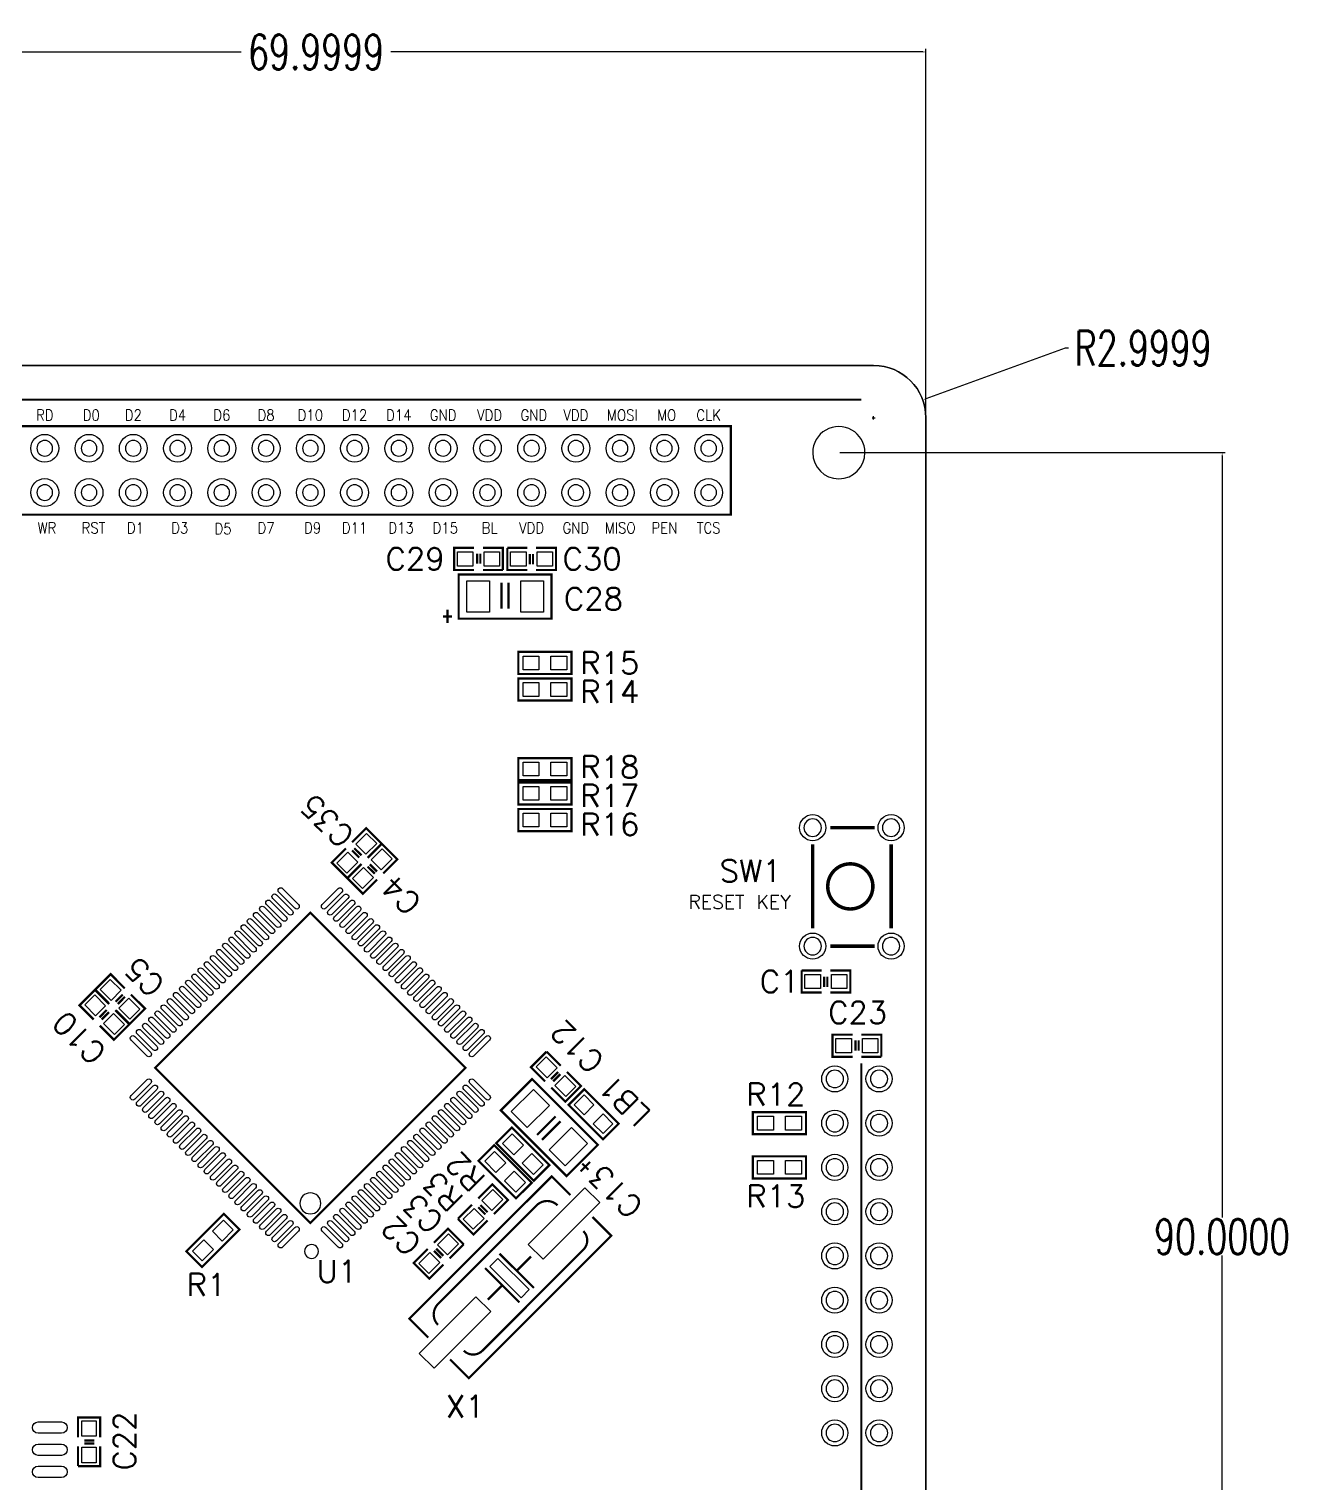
# Model space of a CAD drawing. Extents: x -21 to 92, y -8 to 119.
# Drawn here: x 18.5 to 91.9, y 35.9 to 119.3 of the extents above; entities that cross this region are included whole.
import ezdxf
from ezdxf.enums import TextEntityAlignment as Align

# ---------------------------------------------------------------- set-up
doc = ezdxf.new("R2010")
doc.units = 0
doc.header["$MEASUREMENT"] = 0
doc.layers.get('0').update_dxf_attribs({"linetype": 'CONTINUOUS'})
doc.layers.get('Defpoints').update_dxf_attribs({"linetype": 'CONTINUOUS'})
for name, color, linetype in [('BG_OUTLINE', 6, 'CONTINUOUS'), ('BO_SILKSCREEN_TOP', 7, 'CONTINUOUS'), ('PG_SILKSCREEN_TOP', 7, 'CONTINUOUS'), ('PIN_TOP', 12, 'CONTINUOUS'), ('RE_DISPLAY_TOP', 142, 'CONTINUOUS'), ('RE_SILKSCREEN_TOP', 7, 'CONTINUOUS')]:
    doc.layers.add(name, color=color, linetype=linetype)
doc.styles.get("Standard").update_dxf_attribs({"font": 'txt.shx', "width": 0.7, "height": 2})
doc.dimstyles.get("Standard").update_dxf_attribs({"dimtxt": 0.18, "dimasz": 0.18, "dimexe": 0.18, "dimexo": 0.0625, "dimgap": 0.09, "dimtad": 0, "dimtih": 1, "dimtoh": 1, "dimdec": 4, "dimzin": 0, "dimdsep": 46, "dimtxsty": 'Standard', "dimcen": 0.09, "dimadec": 0, "dimazin": 0, "dimtfac": 1, "dimtdec": 4, "dimtofl": 0, "dimtmove": 0, "dimatfit": 3, "dimfxl": 1, "dimtolj": 1, "dimtzin": 0, "dimarcsym": 0})

# ---------------------------------------------------------------- blocks, each defined once
blk = doc.blocks.new('*D12')
at = {"color": 0, "linetype": 'Continuous', "lineweight": -2, "transparency": 16777216}
for p, q in [((65.062, 95), (87.18, 95)), ((87, 94.82), (87, 51.09)), ((87, 5.18), (87, 48.91)), ((65.062, 5), (87.18, 5))]:
    blk.add_line(p, q, dxfattribs=at)
at = {"color": 0, "linetype": 'Continuous', "transparency": 16777216}
for points in [[(86.97, 94.82), (87.03, 94.82), (87, 95)], [(86.97, 5.18), (87.03, 5.18), (87, 5)]]:
    blk.add_solid(points, dxfattribs=at)
at = {"layer": 'Defpoints', "color": 0, "linetype": 'Continuous', "transparency": 16777216}
for p in [(65, 95), (65, 5), (87, 5)]:
    blk.add_point(p, dxfattribs=at)
at = {"color": 0, "linetype": 'Continuous', "transparency": 16777216, "insert": (87, 50), "char_height": 2, "attachment_point": 5}
blk.add_mtext('\\A1;90.0000', dxfattribs=at)
blk = doc.blocks.new('*D14')
at = {"color": 0, "linetype": 'Continuous', "lineweight": -2, "transparency": 16777216}
for p, q in [((78, 101), (69.988, 98.087)), ((78.18, 101), (78, 101)), ((66.91, 97), (67.09, 97)), ((67, 96.91), (67, 97.09))]:
    blk.add_line(p, q, dxfattribs=at)
at = {"color": 0, "linetype": 'Continuous', "transparency": 16777216}
blk.add_solid([(69.978, 98.115), (69.999, 98.058), (69.819, 98.025)], dxfattribs=at)
at = {"layer": 'Defpoints', "color": 0, "linetype": 'Continuous', "transparency": 16777216}
for p in [(69.819, 98.025), (67, 97)]:
    blk.add_point(p, dxfattribs=at)
at = {"color": 0, "linetype": 'Continuous', "transparency": 16777216, "insert": (82.47, 101), "char_height": 2, "attachment_point": 5}
blk.add_mtext('\\A1;R2.9999', dxfattribs=at)
blk = doc.blocks.new('*D15')
at = {"color": 0, "linetype": 'Continuous', "lineweight": -2, "transparency": 16777216}
for p, q in [((0, 97.06256), (0, 118.18)), ((0.18, 118), (30.70993, 118)), ((69.81986, 118), (39.28993, 118)), ((69.99986, 97.06256), (69.99986, 118.18))]:
    blk.add_line(p, q, dxfattribs=at)
at = {"color": 0, "linetype": 'Continuous', "transparency": 16777216}
for points in [[(0.18, 118.03), (0.18, 117.97), (0, 118)], [(69.81986, 118.03), (69.81986, 117.97), (69.99986, 118)]]:
    blk.add_solid(points, dxfattribs=at)
at = {"layer": 'Defpoints', "color": 0, "linetype": 'Continuous', "transparency": 16777216}
for p in [(0, 118), (0, 97.00006), (69.99986, 97.00006)]:
    blk.add_point(p, dxfattribs=at)
at = {"color": 0, "linetype": 'Continuous', "transparency": 16777216, "insert": (34.99993, 118), "char_height": 2, "attachment_point": 5}
blk.add_mtext('\\A1;69.9999', dxfattribs=at)

msp = doc.modelspace()

# ---------------------------------------------------------------- linework, layer by layer
at = {"layer": 'BG_OUTLINE'}
msp.add_lwpolyline([(2.99974, 99.9998), (67.00012, 99.9998, -0.414185), (69.99986, 97.00006), (69.99986, 2.99974, -0.414172), (67.00012, 0), (2.99974, 0, -0.414163), (0, 2.99974), (0, 97.00006, -0.414176)], format="xyb", close=True, dxfattribs=at)
for points in [[(67.00012, 99.9998), (2.99974, 99.9998)], [(69.99986, 2.99974), (69.99986, 97.00006)]]:
    msp.add_lwpolyline(points, dxfattribs=at)
for points in [[(69.99986, 97.00006, 0.414185), (67.00012, 99.9998)], [(66.49974, 95.00108, 1.000127), (63.5, 94.99854, 0.999873), (66.49974, 95.00108)]]:
    msp.add_lwpolyline(points, format="xyb", dxfattribs=at)
at = {"layer": 'PG_SILKSCREEN_TOP'}
for points in [[(7.874, 98.044, 0.127, 0.127, 0), (66.294, 98.044, 0.127, 0.127, 0)], [(15.621, 96.52, 0.127, 0.127, 0), (58.801, 96.52, 0.127, 0.127, 0), (58.801, 91.44, 0.127, 0.127, 0), (15.621, 91.44, 0.127, 0.127, 0), (15.621, 96.52, 0.127, 0.127, 0)], [(44.069, 88.265, 0.127, 0.127, 0), (42.926, 88.265, 0.127, 0.127, 0), (42.926, 89.535, 0.127, 0.127, 0), (44.069, 89.535, 0.127, 0.127, 0)], [(44.577, 89.535, 0.127, 0.127, 0), (45.72, 89.535, 0.127, 0.127, 0), (45.72, 88.265, 0.127, 0.127, 0)], [(47.117, 88.265, 0.127, 0.127, 0), (45.974, 88.265, 0.127, 0.127, 0), (45.974, 89.535, 0.127, 0.127, 0)], [(45.974, 89.535, 0.127, 0.127, 0), (47.117, 89.535, 0.127, 0.127, 0)], [(47.625, 89.535, 0.127, 0.127, 0), (48.768, 89.535, 0.127, 0.127, 0), (48.768, 88.265, 0.127, 0.127, 0), (47.625, 88.265, 0.127, 0.127, 0)], [(44.2468, 88.6206, 0.127, 0.127, 0), (44.2468, 89.2048, 0.127, 0.127, 0)], [(44.4246, 88.6206, 0.127, 0.127, 0), (44.4246, 89.2048, 0.127, 0.127, 0)], [(47.2694, 89.1794, 0.127, 0.127, 0), (47.2694, 88.5952, 0.127, 0.127, 0)], [(47.4472, 89.1794, 0.127, 0.127, 0), (47.4472, 88.5952, 0.127, 0.127, 0)], [(43.18, 88.011, 0.127, 0.127, 0), (48.514, 88.011, 0.127, 0.127, 0), (48.514, 85.471, 0.127, 0.127, 0), (43.18, 85.471, 0.127, 0.127, 0), (43.18, 88.011, 0.127, 0.127, 0)], [(45.72, 88.265, 0.127, 0.127, 0), (44.577, 88.265, 0.127, 0.127, 0)], [(45.64634, 87.5411, 0.127, 0.127, 0), (45.64634, 86.03996, 0.127, 0.127, 0)], [(46.04766, 87.5411, 0.127, 0.127, 0), (46.04766, 86.03996, 0.127, 0.127, 0)], [(42.545, 85.979, 0.127, 0.127, 0), (42.545, 85.217, 0.127, 0.127, 0)], [(42.291, 85.598, 0.127, 0.127, 0), (42.799, 85.598, 0.127, 0.127, 0)], [(49.657, 82.296, 0.127, 0.127, 0), (46.609, 82.296, 0.127, 0.127, 0), (46.609, 83.566, 0.127, 0.127, 0), (49.657, 83.566, 0.127, 0.127, 0), (49.657, 82.296, 0.127, 0.127, 0)], [(49.657, 80.772, 0.127, 0.127, 0), (46.609, 80.772, 0.127, 0.127, 0), (46.609, 82.042, 0.127, 0.127, 0), (49.657, 82.042, 0.127, 0.127, 0), (49.657, 80.772, 0.127, 0.127, 0)], [(49.657, 76.2, 0.127, 0.127, 0), (46.609, 76.2, 0.127, 0.127, 0), (46.609, 77.47, 0.127, 0.127, 0), (49.657, 77.47, 0.127, 0.127, 0), (49.657, 76.2, 0.127, 0.127, 0)], [(49.657, 74.803, 0.127, 0.127, 0), (46.609, 74.803, 0.127, 0.127, 0), (46.609, 76.073, 0.127, 0.127, 0), (49.657, 76.073, 0.127, 0.127, 0), (49.657, 74.803, 0.127, 0.127, 0)], [(49.657, 73.279, 0.127, 0.127, 0), (46.609, 73.279, 0.127, 0.127, 0), (46.609, 74.549, 0.127, 0.127, 0), (49.657, 74.549, 0.127, 0.127, 0), (49.657, 73.279, 0.127, 0.127, 0)], [(37.06876, 72.63638, 0.127, 0.127, 0), (37.87648, 73.44664, 0.127, 0.127, 0), (38.77564, 72.54748, 0.127, 0.127, 0)], [(64.516, 73.47458, 0.20066, 0.20066, 0), (67.056, 73.47458, 0.20066, 0.20066, 0)], [(37.95776, 71.74738, 0.127, 0.127, 0), (38.76548, 72.55764, 0.127, 0.127, 0), (39.66464, 71.65848, 0.127, 0.127, 0), (38.85438, 70.85076, 0.127, 0.127, 0)], [(38.77564, 72.54748, 0.127, 0.127, 0), (37.96538, 71.73976, 0.127, 0.127, 0)], [(63.5, 67.691, 0.20066, 0.20066, 0), (63.5, 72.517, 0.20066, 0.20066, 0)], [(68.00088, 72.517, 0.20066, 0.20066, 0), (68.00088, 67.691, 0.20066, 0.20066, 0)], [(37.60724, 71.38162, 0.127, 0.127, 0), (36.79952, 70.57136, 0.127, 0.127, 0), (35.90036, 71.47052, 0.127, 0.127, 0), (36.71062, 72.27824, 0.127, 0.127, 0)], [(37.48278, 71.75754, 0.127, 0.127, 0), (37.06876, 72.17156, 0.127, 0.127, 0)], [(37.60724, 71.88454, 0.127, 0.127, 0), (37.19322, 72.29602, 0.127, 0.127, 0)], [(36.78936, 70.58152, 0.127, 0.127, 0), (37.59962, 71.38924, 0.127, 0.127, 0)], [(37.95776, 71.24446, 0.127, 0.127, 0), (38.37178, 70.83298, 0.127, 0.127, 0)], [(38.08222, 71.37146, 0.127, 0.127, 0), (38.49624, 70.95744, 0.127, 0.127, 0)], [(66.9544, 70.104, 0.20066, 0.20066, 1), (64.3636, 70.104, 0.20066, 0.20066, 1), (66.9544, 70.104, 0.20066, 0.20066, 0)], [(38.49624, 70.49262, 0.127, 0.127, 0), (37.68852, 69.68236, 0.127, 0.127, 0), (36.78936, 70.58152, 0.127, 0.127, 0)], [(34.671, 68.59778, 0.127, 0.127, 0), (25.76322, 59.69, 0.127, 0.127, 0), (34.671, 50.78222, 0.127, 0.127, 0), (43.57878, 59.69, 0.127, 0.127, 0), (34.671, 68.59778, 0.127, 0.127, 0)], [(67.056, 66.675, 0.20066, 0.20066, 0), (64.516, 66.675, 0.20066, 0.20066, 0)], [(23.12162, 63.35776, 0.127, 0.127, 0), (22.31136, 64.16548, 0.127, 0.127, 0), (23.21052, 65.06464, 0.127, 0.127, 0), (24.01824, 64.25438, 0.127, 0.127, 0)], [(64.008, 64.008, 0.127, 0.127, 0), (62.865, 64.008, 0.127, 0.127, 0), (62.865, 65.278, 0.127, 0.127, 0)], [(62.865, 65.278, 0.127, 0.127, 0), (64.008, 65.278, 0.127, 0.127, 0)], [(64.516, 65.278, 0.127, 0.127, 0), (65.659, 65.278, 0.127, 0.127, 0), (65.659, 64.008, 0.127, 0.127, 0), (64.516, 64.008, 0.127, 0.127, 0)], [(64.1604, 64.9224, 0.127, 0.127, 0), (64.1604, 64.3382, 0.127, 0.127, 0)], [(64.3382, 64.9224, 0.127, 0.127, 0), (64.3382, 64.3382, 0.127, 0.127, 0)], [(22.23262, 62.46876, 0.127, 0.127, 0), (21.42236, 63.27648, 0.127, 0.127, 0), (22.32152, 64.17564, 0.127, 0.127, 0)], [(22.32152, 64.17564, 0.127, 0.127, 0), (23.12924, 63.36538, 0.127, 0.127, 0)], [(23.49754, 63.48222, 0.127, 0.127, 0), (23.91156, 63.89624, 0.127, 0.127, 0)], [(23.62454, 63.35776, 0.127, 0.127, 0), (24.03602, 63.77178, 0.127, 0.127, 0)], [(24.37638, 63.89624, 0.127, 0.127, 0), (25.18664, 63.08852, 0.127, 0.127, 0), (24.28748, 62.18936, 0.127, 0.127, 0)], [(22.98446, 63.00724, 0.127, 0.127, 0), (22.57298, 62.59322, 0.127, 0.127, 0)], [(23.48738, 63.00724, 0.127, 0.127, 0), (24.29764, 62.19952, 0.127, 0.127, 0), (23.39848, 61.30036, 0.127, 0.127, 0), (22.59076, 62.11062, 0.127, 0.127, 0)], [(23.11146, 62.88278, 0.127, 0.127, 0), (22.69744, 62.46876, 0.127, 0.127, 0)], [(24.28748, 62.18936, 0.127, 0.127, 0), (23.47976, 62.99962, 0.127, 0.127, 0)], [(65.786, 60.325, 0.127, 0.127, 0), (64.643, 60.325, 0.127, 0.127, 0), (64.643, 61.595, 0.127, 0.127, 0), (65.786, 61.595, 0.127, 0.127, 0)], [(65.9638, 60.6806, 0.127, 0.127, 0), (65.9638, 61.2648, 0.127, 0.127, 0)], [(66.1416, 60.6806, 0.127, 0.127, 0), (66.1416, 61.2648, 0.127, 0.127, 0)], [(66.294, 61.595, 0.127, 0.127, 0), (67.437, 61.595, 0.127, 0.127, 0), (67.437, 60.325, 0.127, 0.127, 0)], [(48.14062, 58.91276, 0.127, 0.127, 0), (47.33036, 59.72048, 0.127, 0.127, 0), (48.22952, 60.61964, 0.127, 0.127, 0)], [(48.22952, 60.61964, 0.127, 0.127, 0), (49.03724, 59.80938, 0.127, 0.127, 0)], [(67.437, 60.325, 0.127, 0.127, 0), (66.294, 60.325, 0.127, 0.127, 0)], [(48.89246, 59.45124, 0.127, 0.127, 0), (48.48098, 59.03722, 0.127, 0.127, 0)], [(49.39538, 59.45124, 0.127, 0.127, 0), (50.20564, 58.64352, 0.127, 0.127, 0), (49.30648, 57.74436, 0.127, 0.127, 0), (48.49876, 58.55462, 0.127, 0.127, 0)], [(49.01946, 59.32678, 0.127, 0.127, 0), (48.60544, 58.91276, 0.127, 0.127, 0)], [(66.294, 59.944, 0.127, 0.127, 0), (66.294, 28.194, 0.127, 0.127, 0)], [(49.37506, 53.47716, 0.127, 0.127, 0), (45.60316, 57.24906, 0.127, 0.127, 0), (47.39894, 59.04484, 0.127, 0.127, 0), (51.17084, 55.27294, 0.127, 0.127, 0), (49.37506, 53.47716, 0.127, 0.127, 0)], [(49.48936, 57.56148, 0.127, 0.127, 0), (51.46548, 55.58536, 0.127, 0.127, 0), (52.36464, 56.48452, 0.127, 0.127, 0), (50.38852, 58.46064, 0.127, 0.127, 0), (49.48936, 57.56148, 0.127, 0.127, 0)], [(47.67834, 55.83682, 0.127, 0.127, 0), (48.74006, 56.89854, 0.127, 0.127, 0)], [(60.071, 57.15, 0.127, 0.127, 0), (63.119, 57.15, 0.127, 0.127, 0), (63.119, 55.88, 0.127, 0.127, 0), (60.071, 55.88, 0.127, 0.127, 0), (60.071, 57.15, 0.127, 0.127, 0)], [(47.49038, 53.21046, 0.127, 0.127, 0), (45.33646, 55.36438, 0.127, 0.127, 0), (46.23562, 56.26354, 0.127, 0.127, 0), (48.38954, 54.10962, 0.127, 0.127, 0), (47.49038, 53.21046, 0.127, 0.127, 0)], [(47.96282, 55.55234, 0.127, 0.127, 0), (49.02454, 56.61406, 0.127, 0.127, 0)], [(46.47438, 52.19446, 0.127, 0.127, 0), (44.32046, 54.34838, 0.127, 0.127, 0), (45.21962, 55.24754, 0.127, 0.127, 0), (47.37354, 53.09362, 0.127, 0.127, 0), (46.47438, 52.19446, 0.127, 0.127, 0)], [(50.18278, 53.7464, 0.127, 0.127, 0), (50.72126, 54.28488, 0.127, 0.127, 0)], [(50.63236, 53.8353, 0.127, 0.127, 0), (50.27168, 54.19598, 0.127, 0.127, 0)], [(60.071, 54.61, 0.127, 0.127, 0), (63.119, 54.61, 0.127, 0.127, 0), (63.119, 53.34, 0.127, 0.127, 0), (60.071, 53.34, 0.127, 0.127, 0), (60.071, 54.61, 0.127, 0.127, 0)], [(41.43248, 44.21124, 0.127, 0.127, 0), (40.35298, 45.29074, 0.127, 0.127, 0), (48.5267, 53.46192, 0.127, 0.127, 0), (49.60366, 52.38496, 0.127, 0.127, 0)], [(44.30776, 52.18938, 0.127, 0.127, 0), (45.11548, 52.99964, 0.127, 0.127, 0), (46.01464, 52.10048, 0.127, 0.127, 0), (45.20438, 51.29276, 0.127, 0.127, 0)], [(41.9989, 44.93768, 0.127, 0.127, -0.414126), (42.00144, 46.1391, 0.127, 0.127, 0), (47.65548, 51.79568, 0.127, 0.127, -0.413992), (48.8569, 51.79822, 0.127, 0.127, 0)], [(43.13936, 51.02352, 0.127, 0.127, 0), (43.94962, 51.83124, 0.127, 0.127, 0)], [(44.30776, 51.68646, 0.127, 0.127, 0), (44.72178, 51.27498, 0.127, 0.127, 0)], [(44.43222, 51.81346, 0.127, 0.127, 0), (44.84624, 51.39944, 0.127, 0.127, 0)], [(30.60954, 50.41138, 0.127, 0.127, 0), (28.45562, 48.25746, 0.127, 0.127, 0), (27.55646, 49.15662, 0.127, 0.127, 0), (29.71038, 51.31054, 0.127, 0.127, 0), (30.60954, 50.41138, 0.127, 0.127, 0)], [(50.86096, 51.12766, 0.127, 0.127, 0), (51.93792, 50.0507, 0.127, 0.127, 0), (43.76674, 41.87698, 0.127, 0.127, 0), (42.68724, 42.95648, 0.127, 0.127, 0)], [(44.84624, 50.93462, 0.127, 0.127, 0), (44.03852, 50.12436, 0.127, 0.127, 0), (43.13936, 51.02352, 0.127, 0.127, 0)], [(41.76776, 49.64938, 0.127, 0.127, 0), (42.57548, 50.45964, 0.127, 0.127, 0), (43.47464, 49.56048, 0.127, 0.127, 0)], [(43.4848, 43.45178, 0.127, 0.127, 0.414597), (44.54652, 43.45432, 0.127, 0.127, 0), (50.3428, 49.25314, 0.127, 0.127, 0.413978), (50.3428, 50.31232, 0.127, 0.127, 0)], [(42.30624, 48.39462, 0.127, 0.127, 0), (41.49852, 47.58436, 0.127, 0.127, 0), (40.59936, 48.48352, 0.127, 0.127, 0), (41.40962, 49.29124, 0.127, 0.127, 0)], [(42.18178, 48.77054, 0.127, 0.127, 0), (41.76776, 49.18456, 0.127, 0.127, 0)], [(42.30624, 48.89754, 0.127, 0.127, 0), (41.89222, 49.30902, 0.127, 0.127, 0)], [(43.47464, 49.56048, 0.127, 0.127, 0), (42.66438, 48.75276, 0.127, 0.127, 0)], [(47.50308, 47.05096, 0.127, 0.127, 0), (45.52696, 49.02708, 0.127, 0.127, 0)], [(47.34052, 48.86452, 0.127, 0.127, 0), (46.51502, 48.03902, 0.127, 0.127, 0)], [(44.69892, 48.19904, 0.127, 0.127, 0), (46.67504, 46.22292, 0.127, 0.127, 0)], [(44.86148, 46.38548, 0.127, 0.127, 0), (45.68698, 47.21098, 0.127, 0.127, 0)], [(21.336, 38.481, 0.127, 0.127, 0), (21.336, 39.624, 0.127, 0.127, 0), (22.606, 39.624, 0.127, 0.127, 0), (22.606, 38.481, 0.127, 0.127, 0)], [(22.606, 37.973, 0.127, 0.127, 0), (22.606, 36.83, 0.127, 0.127, 0), (21.336, 36.83, 0.127, 0.127, 0)], [(21.336, 36.83, 0.127, 0.127, 0), (21.336, 37.973, 0.127, 0.127, 0)], [(21.6916, 38.3032, 0.127, 0.127, 0), (22.2758, 38.3032, 0.127, 0.127, 0)], [(21.6916, 38.1254, 0.127, 0.127, 0), (22.2758, 38.1254, 0.127, 0.127, 0)]]:
    msp.add_lwpolyline(points, format="xyseb", dxfattribs=at)
for points in [[(35.27298, 51.91252, 1), (34.06902, 51.911131, 1)], [(35.1409, 49.15408, 1), (34.342521, 49.154138, 1)]]:
    msp.add_lwpolyline(points, format="xyb", close=True, dxfattribs=at)
msp.add_lwpolyline([(44.9707, 48.29048), (46.76648, 46.4947), (47.2313, 46.95952), (45.43552, 48.7553)], close=True, dxfattribs=at)
at = {"layer": 'PIN_TOP'}
for points in [[(44.0055, 89.3064), (44.0055, 88.4936), (43.1165, 88.4936), (43.1165, 89.3064)], [(45.5295, 89.3064), (45.5295, 88.4936), (44.6405, 88.4936), (44.6405, 89.3064)], [(46.1645, 88.4936), (46.1645, 89.3064), (47.0535, 89.3064), (47.0535, 88.4936)], [(47.6885, 88.4936), (47.6885, 89.3064), (48.5775, 89.3064), (48.5775, 88.4936)], [(43.64736, 85.8393), (43.64736, 87.64016), (44.94784, 87.64016), (44.94784, 85.8393)], [(46.74616, 85.8393), (46.74616, 87.64016), (48.04664, 87.64016), (48.04664, 85.8393)], [(47.7901, 83.3247), (47.7901, 82.5373), (46.8757, 82.5373), (46.8757, 83.3247)], [(49.3903, 83.3247), (49.3903, 82.5373), (48.4759, 82.5373), (48.4759, 83.3247)], [(47.7901, 81.8007), (47.7901, 81.0133), (46.8757, 81.0133), (46.8757, 81.8007)], [(49.3903, 81.8007), (49.3903, 81.0133), (48.4759, 81.0133), (48.4759, 81.8007)], [(47.7901, 77.2287), (47.7901, 76.4413), (46.8757, 76.4413), (46.8757, 77.2287)], [(49.3903, 77.2287), (49.3903, 76.4413), (48.4759, 76.4413), (48.4759, 77.2287)], [(47.7901, 75.8317), (47.7901, 75.0443), (46.8757, 75.0443), (46.8757, 75.8317)], [(49.3903, 75.8317), (49.3903, 75.0443), (48.4759, 75.0443), (48.4759, 75.8317)], [(47.7901, 74.3077), (47.7901, 73.5203), (46.8757, 73.5203), (46.8757, 74.3077)], [(49.3903, 74.3077), (49.3903, 73.5203), (48.4759, 73.5203), (48.4759, 74.3077)], [(37.903421, 73.149157), (38.478157, 72.574421), (37.849539, 71.945803), (37.274803, 72.520539)], [(36.826461, 72.072197), (37.401197, 71.497461), (36.772579, 70.868843), (36.197843, 71.443579)], [(38.738539, 71.056803), (38.163803, 71.631539), (38.792421, 72.260157), (39.367157, 71.685421)], [(37.661579, 69.979843), (37.086843, 70.554579), (37.715461, 71.183197), (38.290197, 70.608461)], [(23.812197, 64.138539), (23.237461, 63.563803), (22.608843, 64.192421), (23.183579, 64.767157)], [(63.0555, 64.2366), (63.0555, 65.0494), (63.9445, 65.0494), (63.9445, 64.2366)], [(64.5795, 64.2366), (64.5795, 65.0494), (65.4685, 65.0494), (65.4685, 64.2366)], [(21.719843, 63.303421), (22.294579, 63.878157), (22.923197, 63.249539), (22.348461, 62.674803)], [(24.889157, 63.061579), (24.314421, 62.486843), (23.685803, 63.115461), (24.260539, 63.690197)], [(22.796803, 62.226461), (23.371539, 62.801197), (24.000157, 62.172579), (23.425421, 61.597843)], [(65.7225, 61.3664), (65.7225, 60.5536), (64.8335, 60.5536), (64.8335, 61.3664)], [(67.2465, 61.3664), (67.2465, 60.5536), (66.3575, 60.5536), (66.3575, 61.3664)], [(47.627843, 59.747421), (48.202579, 60.322157), (48.831197, 59.693539), (48.256461, 59.118803)], [(48.388749, 57.532651), (47.115349, 56.259251), (46.195771, 57.178829), (47.469171, 58.452229)], [(48.704803, 58.670461), (49.279539, 59.245197), (49.908157, 58.616579), (49.333421, 58.041843)], [(49.817684, 57.56656), (50.38344, 58.132316), (50.949196, 57.56656), (50.38344, 57.000804)], [(50.904804, 56.47944), (51.47056, 57.045196), (52.036316, 56.47944), (51.47056, 55.913684)], [(60.3377, 56.1213), (60.3377, 56.9087), (61.2521, 56.9087), (61.2521, 56.1213)], [(61.9379, 56.1213), (61.9379, 56.9087), (62.8523, 56.9087), (62.8523, 56.1213)], [(50.578229, 55.343171), (49.304829, 54.069771), (48.385251, 54.989349), (49.658651, 56.262749)], [(46.898257, 55.258519), (46.341481, 54.701743), (45.694903, 55.348321), (46.251679, 55.905097)], [(45.882257, 54.242519), (45.325481, 53.685743), (44.678903, 54.332321), (45.235679, 54.889097)], [(48.031097, 54.125679), (47.474321, 53.568903), (46.827743, 54.215481), (47.384519, 54.772257)], [(60.3377, 53.5813), (60.3377, 54.3687), (61.2521, 54.3687), (61.2521, 53.5813)], [(61.9379, 53.5813), (61.9379, 54.3687), (62.8523, 54.3687), (62.8523, 53.5813)], [(47.015097, 53.109679), (46.458321, 52.552903), (45.811743, 53.199481), (46.368519, 53.756257)], [(45.088539, 51.498803), (44.513803, 52.073539), (45.142421, 52.702157), (45.717157, 52.127421)], [(48.027824, 48.704088), (47.180088, 49.551824), (50.432736, 52.804472), (51.280472, 51.956736)], [(29.694321, 50.952097), (30.251097, 50.395321), (29.604519, 49.748743), (29.047743, 50.305519)], [(44.011579, 50.421843), (43.436843, 50.996579), (44.065461, 51.625197), (44.640197, 51.050461)], [(42.602421, 50.162157), (43.177157, 49.587421), (42.548539, 48.958803), (41.973803, 49.533539)], [(28.561481, 49.819257), (29.118257, 49.262481), (28.471679, 48.615903), (27.914903, 49.172679)], [(41.525461, 49.085197), (42.100197, 48.510461), (41.471579, 47.881843), (40.896843, 48.456579)], [(41.769264, 42.445528), (40.921528, 43.293264), (44.174176, 46.545912), (45.021912, 45.698176)], [(22.3774, 38.5445), (21.5646, 38.5445), (21.5646, 39.4335), (22.3774, 39.4335)], [(22.3774, 37.0205), (21.5646, 37.0205), (21.5646, 37.9095), (22.3774, 37.9095)]]:
    msp.add_lwpolyline(points, close=True, dxfattribs=at)
for points in [[(32.368998, 69.275296), (33.288576, 68.355718, -1), (33.076642, 68.143784), (32.157064, 69.063362, -1)], [(32.722058, 69.628356), (33.641636, 68.708778, -1), (33.429702, 68.496844), (32.510124, 69.416422, -1)], [(33.075118, 69.981416), (33.994696, 69.061838, -1), (33.782762, 68.849904), (32.863184, 69.769482, -1)], [(35.347304, 69.061838), (36.266882, 69.981416, -1), (36.478816, 69.769482), (35.559238, 68.849904, -1)], [(35.700364, 68.708778), (36.619942, 69.628356, -1), (36.831876, 69.416422), (35.912298, 68.496844, -1)], [(36.053424, 68.355718), (36.973002, 69.275296, -1), (37.184936, 69.063362), (36.265358, 68.143784, -1)], [(31.662878, 68.566636), (32.582456, 67.647058, -1), (32.370522, 67.435124), (31.450944, 68.354702, -1)], [(32.015938, 68.922236), (32.935516, 68.002658, -1), (32.723582, 67.790724), (31.804004, 68.710302, -1)], [(36.406484, 68.002658), (37.326062, 68.922236, -1), (37.537996, 68.710302), (36.618418, 67.790724, -1)], [(36.759544, 67.647058), (37.679122, 68.566636, -1), (37.891056, 68.354702), (36.971478, 67.435124, -1)], [(30.954218, 67.860516), (31.873796, 66.940938, -1), (31.661862, 66.729004), (30.742284, 67.648582, -1)], [(31.309818, 68.213576), (32.229396, 67.293998, -1), (32.017462, 67.082064), (31.097884, 68.001642, -1)], [(37.112604, 67.293998), (38.032182, 68.213576, -1), (38.244116, 68.001642), (37.324538, 67.082064, -1)], [(37.468204, 66.940938), (38.387782, 67.860516, -1), (38.599716, 67.648582), (37.680138, 66.729004, -1)], [(29.895038, 66.801336), (30.814616, 65.881758, -1), (30.602682, 65.669824), (29.683104, 66.589402, -1)], [(30.248098, 67.151856), (31.167676, 66.232278, -1), (30.955742, 66.020344), (30.036164, 66.939922, -1)], [(30.601158, 67.507456), (31.520736, 66.587878, -1), (31.308802, 66.375944), (30.389224, 67.295522, -1)], [(37.821264, 66.587878), (38.740842, 67.507456, -1), (38.952776, 67.295522), (38.033198, 66.375944, -1)], [(38.174324, 66.232278), (39.093902, 67.151856, -1), (39.305836, 66.939922), (38.386258, 66.020344, -1)], [(38.527384, 65.881758), (39.446962, 66.801336, -1), (39.658896, 66.589402), (38.739318, 65.669824, -1)], [(29.188918, 66.092676), (30.108496, 65.173098, -1), (29.896562, 64.961164), (28.976984, 65.880742, -1)], [(29.541978, 66.445736), (30.461556, 65.526158, -1), (30.249622, 65.314224), (29.330044, 66.233802, -1)], [(38.880444, 65.526158), (39.800022, 66.445736, -1), (40.011956, 66.233802), (39.092378, 65.314224, -1)], [(39.233504, 65.173098), (40.153082, 66.092676, -1), (40.365016, 65.880742), (39.445438, 64.961164, -1)], [(28.480258, 65.384016), (29.399836, 64.464438, -1), (29.187902, 64.252504), (28.268324, 65.172082, -1)], [(28.833318, 65.739616), (29.752896, 64.820038, -1), (29.540962, 64.608104), (28.621384, 65.527682, -1)], [(39.589104, 64.820038), (40.508682, 65.739616, -1), (40.720616, 65.527682), (39.801038, 64.608104, -1)], [(39.942164, 64.464438), (40.861742, 65.384016, -1), (41.073676, 65.172082), (40.154098, 64.252504, -1)], [(27.421078, 64.324836), (28.340656, 63.405258, -1), (28.128722, 63.193324), (27.209144, 64.112902, -1)], [(27.771598, 64.677896), (28.691176, 63.758318, -1), (28.479242, 63.546384), (27.559664, 64.465962, -1)], [(28.127198, 65.030956), (29.046776, 64.111378, -1), (28.834842, 63.899444), (27.915264, 64.819022, -1)], [(40.295224, 64.111378), (41.214802, 65.030956, -1), (41.426736, 64.819022), (40.507158, 63.899444, -1)], [(40.650824, 63.758318), (41.570402, 64.677896, -1), (41.782336, 64.465962), (40.862758, 63.546384, -1)], [(41.001344, 63.405258), (41.920922, 64.324836, -1), (42.132856, 64.112902), (41.213278, 63.193324, -1)], [(26.712418, 63.618716), (27.631996, 62.699138, -1), (27.420062, 62.487204), (26.500484, 63.406782, -1)], [(27.065478, 63.971776), (27.985056, 63.052198, -1), (27.773122, 62.840264), (26.853544, 63.759842, -1)], [(41.356944, 63.052198), (42.276522, 63.971776, -1), (42.488456, 63.759842), (41.568878, 62.840264, -1)], [(41.710004, 62.699138), (42.629582, 63.618716, -1), (42.841516, 63.406782), (41.921938, 62.487204, -1)], [(25.650698, 62.556996), (26.570276, 61.637418, -1), (26.358342, 61.425484), (25.438764, 62.345062, -1)], [(26.006298, 62.910056), (26.925876, 61.990478, -1), (26.713942, 61.778544), (25.794364, 62.698122, -1)], [(26.359358, 63.263116), (27.278936, 62.343538, -1), (27.067002, 62.131604), (26.147424, 63.051182, -1)], [(42.063064, 62.343538), (42.982642, 63.263116, -1), (43.194576, 63.051182), (42.274998, 62.131604, -1)], [(42.416124, 61.990478), (43.335702, 62.910056, -1), (43.547636, 62.698122), (42.628058, 61.778544, -1)], [(42.771724, 61.637418), (43.691302, 62.556996, -1), (43.903236, 62.345062), (42.983658, 61.425484, -1)], [(24.944578, 61.850876), (25.864156, 60.931298, -1), (25.652222, 60.719364), (24.732644, 61.638942, -1)], [(25.297638, 62.203936), (26.217216, 61.284358, -1), (26.005282, 61.072424), (25.085704, 61.992002, -1)], [(43.124784, 61.284358), (44.044362, 62.203936, -1), (44.256296, 61.992002), (43.336718, 61.072424, -1)], [(43.477844, 60.931298), (44.397422, 61.850876, -1), (44.609356, 61.638942), (43.689778, 60.719364, -1)], [(24.591518, 61.497816), (25.511096, 60.578238, -1), (25.299162, 60.366304), (24.379584, 61.285882, -1)], [(43.830904, 60.578238), (44.750482, 61.497816, -1), (44.962416, 61.285882), (44.042838, 60.366304, -1)], [(24.379584, 58.094118), (25.299162, 59.013696, -1), (25.511096, 58.801762), (24.591518, 57.882184, -1)], [(24.732644, 57.741058), (25.652222, 58.660636, -1), (25.864156, 58.448702), (24.944578, 57.529124, -1)], [(43.689778, 58.660636), (44.609356, 57.741058, -1), (44.397422, 57.529124), (43.477844, 58.448702, -1)], [(44.042838, 59.013696), (44.962416, 58.094118, -1), (44.750482, 57.882184), (43.830904, 58.801762, -1)], [(25.085704, 57.387998), (26.005282, 58.307576, -1), (26.217216, 58.095642), (25.297638, 57.176064, -1)], [(25.438764, 57.034938), (26.358342, 57.954516, -1), (26.570276, 57.742582), (25.650698, 56.823004, -1)], [(25.794364, 56.681878), (26.713942, 57.601456, -1), (26.925876, 57.389522), (26.006298, 56.469944, -1)], [(42.628058, 57.601456), (43.547636, 56.681878, -1), (43.335702, 56.469944), (42.416124, 57.389522, -1)], [(42.983658, 57.954516), (43.903236, 57.034938, -1), (43.691302, 56.823004), (42.771724, 57.742582, -1)], [(43.336718, 58.307576), (44.256296, 57.387998, -1), (44.044362, 57.176064), (43.124784, 58.095642, -1)], [(26.147424, 56.328818), (27.067002, 57.248396, -1), (27.278936, 57.036462), (26.359358, 56.116884, -1)], [(26.500484, 55.973218), (27.420062, 56.892796, -1), (27.631996, 56.680862), (26.712418, 55.761284, -1)], [(41.921938, 56.892796), (42.841516, 55.973218, -1), (42.629582, 55.761284), (41.710004, 56.680862, -1)], [(42.274998, 57.248396), (43.194576, 56.328818, -1), (42.982642, 56.116884), (42.063064, 57.036462, -1)], [(26.853544, 55.620158), (27.773122, 56.539736, -1), (27.985056, 56.327802), (27.065478, 55.408224, -1)], [(27.209144, 55.267098), (28.128722, 56.186676, -1), (28.340656, 55.974742), (27.421078, 55.055164, -1)], [(41.213278, 56.186676), (42.132856, 55.267098, -1), (41.920922, 55.055164), (41.001344, 55.974742, -1)], [(41.568878, 56.539736), (42.488456, 55.620158, -1), (42.276522, 55.408224), (41.356944, 56.327802, -1)], [(27.559664, 54.914038), (28.479242, 55.833616, -1), (28.691176, 55.621682), (27.771598, 54.702104, -1)], [(27.915264, 54.560978), (28.834842, 55.480556, -1), (29.046776, 55.268622), (28.127198, 54.349044, -1)], [(28.268324, 54.207918), (29.187902, 55.127496, -1), (29.399836, 54.915562), (28.480258, 53.995984, -1)], [(40.154098, 55.127496), (41.073676, 54.207918, -1), (40.861742, 53.995984), (39.942164, 54.915562, -1)], [(40.507158, 55.480556), (41.426736, 54.560978, -1), (41.214802, 54.349044), (40.295224, 55.268622, -1)], [(40.862758, 55.833616), (41.782336, 54.914038, -1), (41.570402, 54.702104), (40.650824, 55.621682, -1)], [(28.621384, 53.852318), (29.540962, 54.771896, -1), (29.752896, 54.559962), (28.833318, 53.640384, -1)], [(28.976984, 53.499258), (29.896562, 54.418836, -1), (30.108496, 54.206902), (29.188918, 53.287324, -1)], [(39.445438, 54.418836), (40.365016, 53.499258, -1), (40.153082, 53.287324), (39.233504, 54.206902, -1)], [(39.801038, 54.771896), (40.720616, 53.852318, -1), (40.508682, 53.640384), (39.589104, 54.559962, -1)], [(29.330044, 53.146198), (30.249622, 54.065776, -1), (30.461556, 53.853842), (29.541978, 52.934264, -1)], [(29.683104, 52.790598), (30.602682, 53.710176, -1), (30.814616, 53.498242), (29.895038, 52.578664, -1)], [(38.739318, 53.710176), (39.658896, 52.790598, -1), (39.446962, 52.578664), (38.527384, 53.498242, -1)], [(39.092378, 54.065776), (40.011956, 53.146198, -1), (39.800022, 52.934264), (38.880444, 53.853842, -1)], [(30.036164, 52.440078), (30.955742, 53.359656, -1), (31.167676, 53.147722), (30.248098, 52.228144, -1)], [(30.389224, 52.084478), (31.308802, 53.004056, -1), (31.520736, 52.792122), (30.601158, 51.872544, -1)], [(30.742284, 51.731418), (31.661862, 52.650996, -1), (31.873796, 52.439062), (30.954218, 51.519484, -1)], [(37.680138, 52.650996), (38.599716, 51.731418, -1), (38.387782, 51.519484), (37.468204, 52.439062, -1)], [(38.033198, 53.004056), (38.952776, 52.084478, -1), (38.740842, 51.872544), (37.821264, 52.792122, -1)], [(38.386258, 53.359656), (39.305836, 52.440078, -1), (39.093902, 52.228144), (38.174324, 53.147722, -1)], [(31.097884, 51.378358), (32.017462, 52.297936, -1), (32.229396, 52.086002), (31.309818, 51.166424, -1)], [(31.450944, 51.025298), (32.370522, 51.944876, -1), (32.582456, 51.732942), (31.662878, 50.813364, -1)], [(36.971478, 51.944876), (37.891056, 51.025298, -1), (37.679122, 50.813364), (36.759544, 51.732942, -1)], [(37.324538, 52.297936), (38.244116, 51.378358, -1), (38.032182, 51.166424), (37.112604, 52.086002, -1)], [(31.804004, 50.669698), (32.723582, 51.589276, -1), (32.935516, 51.377342), (32.015938, 50.457764, -1)], [(32.157064, 50.316638), (33.076642, 51.236216, -1), (33.288576, 51.024282), (32.368998, 50.104704, -1)], [(32.510124, 49.963578), (33.429702, 50.883156, -1), (33.641636, 50.671222), (32.722058, 49.751644, -1)], [(35.912298, 50.883156), (36.831876, 49.963578, -1), (36.619942, 49.751644), (35.700364, 50.671222, -1)], [(36.265358, 51.236216), (37.184936, 50.316638, -1), (36.973002, 50.104704), (36.053424, 51.024282, -1)], [(36.618418, 51.589276), (37.537996, 50.669698, -1), (37.326062, 50.457764), (36.406484, 51.377342, -1)], [(32.863184, 49.610518), (33.782762, 50.530096, -1), (33.994696, 50.318162), (33.075118, 49.398584, -1)], [(35.559238, 50.530096), (36.478816, 49.610518, -1), (36.266882, 49.398584), (35.347304, 50.318162, -1)], [(20.39747, 38.71468), (19.04873, 38.71468, -1), (19.04873, 39.36492), (20.39747, 39.36492, -1)], [(20.39747, 37.44468), (19.04873, 37.44468, -1), (19.04873, 38.09492), (20.39747, 38.09492, -1)], [(20.39747, 36.17468), (19.04873, 36.17468, -1), (19.04873, 36.82492), (20.39747, 36.82492, -1)]]:
    msp.add_lwpolyline(points, format="xyb", close=True, dxfattribs=at)
for centre, radius in [((19.431, 95.25), 0.8001), ((21.971, 95.25), 0.8001), ((24.511, 95.25), 0.8001), ((27.051, 95.25), 0.8001), ((29.591, 95.25), 0.8001), ((32.131, 95.25), 0.8001), ((34.671, 95.25), 0.8001), ((37.211, 95.25), 0.8001), ((39.751, 95.25), 0.8001), ((42.291, 95.25), 0.8001), ((44.831, 95.25), 0.8001), ((47.371, 95.25), 0.8001), ((49.911, 95.25), 0.8001), ((52.451, 95.25), 0.8001), ((54.991, 95.25), 0.8001), ((57.531, 95.25), 0.8001), ((19.431, 92.71), 0.8001), ((21.971, 92.71), 0.8001), ((24.511, 92.71), 0.8001), ((27.051, 92.71), 0.8001), ((29.591, 92.71), 0.8001), ((32.131, 92.71), 0.8001), ((34.671, 92.71), 0.8001), ((37.211, 92.71), 0.8001), ((39.751, 92.71), 0.8001), ((42.291, 92.71), 0.8001), ((44.831, 92.71), 0.8001), ((47.371, 92.71), 0.8001), ((49.911, 92.71), 0.8001), ((52.451, 92.71), 0.8001), ((54.991, 92.71), 0.8001), ((57.531, 92.71), 0.8001), ((63.5, 73.47458), 0.75057), ((68.00088, 73.47458), 0.75057), ((63.5, 66.675), 0.75057), ((68.00088, 66.675), 0.75057), ((64.77, 59.055), 0.75057), ((67.31, 59.055), 0.75057), ((64.77, 56.515), 0.75057), ((67.31, 56.515), 0.75057), ((64.77, 53.975), 0.75057), ((67.31, 53.975), 0.75057), ((64.77, 51.435), 0.75057), ((67.31, 51.435), 0.75057), ((64.77, 48.895), 0.75057), ((67.31, 48.895), 0.75057), ((64.77, 46.355), 0.75057), ((67.31, 46.355), 0.75057), ((64.77, 43.815), 0.75057), ((67.31, 43.815), 0.75057), ((64.77, 41.275), 0.75057), ((67.31, 41.275), 0.75057), ((64.77, 38.735), 0.75057), ((67.31, 38.735), 0.75057)]:
    msp.add_circle(centre, radius, dxfattribs=at)
at = {"layer": 'RE_DISPLAY_TOP'}
for points in [[(19.88058, 95.25, 1), (18.98142, 95.25, 1)], [(22.42058, 95.25, 1), (21.52142, 95.25, 1)], [(24.96058, 95.25, 1), (24.06142, 95.25, 1)], [(27.50058, 95.25, 1), (26.60142, 95.25, 1)], [(30.04058, 95.25, 1), (29.14142, 95.25, 1)], [(32.58058, 95.25, 1), (31.68142, 95.25, 1)], [(35.12058, 95.25, 1), (34.22142, 95.25, 1)], [(37.66058, 95.25, 1), (36.76142, 95.25, 1)], [(40.20058, 95.25, 1), (39.30142, 95.25, 1)], [(42.74058, 95.25, 1), (41.84142, 95.25, 1)], [(45.28058, 95.25, 1), (44.38142, 95.25, 1)], [(47.82058, 95.25, 1), (46.92142, 95.25, 1)], [(50.36058, 95.25, 1), (49.46142, 95.25, 1)], [(52.90058, 95.25, 1), (52.00142, 95.25, 1)], [(55.44058, 95.25, 1), (54.54142, 95.25, 1)], [(57.98058, 95.25, 1), (57.08142, 95.25, 1)], [(19.88058, 92.71, 1), (18.98142, 92.71, 1)], [(22.42058, 92.71, 1), (21.52142, 92.71, 1)], [(24.96058, 92.71, 1), (24.06142, 92.71, 1)], [(27.50058, 92.71, 1), (26.60142, 92.71, 1)], [(30.04058, 92.71, 1), (29.14142, 92.71, 1)], [(32.58058, 92.71, 1), (31.68142, 92.71, 1)], [(35.12058, 92.71, 1), (34.22142, 92.71, 1)], [(37.66058, 92.71, 1), (36.76142, 92.71, 1)], [(40.20058, 92.71, 1), (39.30142, 92.71, 1)], [(42.74058, 92.71, 1), (41.84142, 92.71, 1)], [(45.28058, 92.71, 1), (44.38142, 92.71, 1)], [(47.82058, 92.71, 1), (46.92142, 92.71, 1)], [(50.36058, 92.71, 1), (49.46142, 92.71, 1)], [(52.90058, 92.71, 1), (52.00142, 92.71, 1)], [(55.44058, 92.71, 1), (54.54142, 92.71, 1)], [(57.98058, 92.71, 1), (57.08142, 92.71, 1)], [(64.00038, 73.47458, 1), (62.99962, 73.47458, 1)], [(68.50126, 73.47458, 1), (67.5005, 73.47458, 1)], [(64.00038, 66.675, 1), (62.99962, 66.675, 1)], [(68.50126, 66.675, 1), (67.5005, 66.675, 1)], [(65.27038, 59.055, 1), (64.26962, 59.055, 1)], [(67.81038, 59.055, 1), (66.80962, 59.055, 1)], [(65.27038, 56.515, 1), (64.26962, 56.515, 1)], [(67.81038, 56.515, 1), (66.80962, 56.515, 1)], [(65.27038, 53.975, 1), (64.26962, 53.975, 1)], [(67.81038, 53.975, 1), (66.80962, 53.975, 1)], [(65.27038, 51.435, 1), (64.26962, 51.435, 1)], [(67.81038, 51.435, 1), (66.80962, 51.435, 1)], [(65.27038, 48.895, 1), (64.26962, 48.895, 1)], [(67.81038, 48.895, 1), (66.80962, 48.895, 1)], [(65.27038, 46.355, 1), (64.26962, 46.355, 1)], [(67.81038, 46.355, 1), (66.80962, 46.355, 1)], [(65.27038, 43.815, 1), (64.26962, 43.815, 1)], [(67.81038, 43.815, 1), (66.80962, 43.815, 1)], [(65.27038, 41.275, 1), (64.26962, 41.275, 1)], [(67.81038, 41.275, 1), (66.80962, 41.275, 1)], [(65.27038, 38.735, 1), (64.26962, 38.735, 1)], [(67.81038, 38.735, 1), (66.80962, 38.735, 1)]]:
    msp.add_lwpolyline(points, format="xyb", close=True, dxfattribs=at)

# ---------------------------------------------------------------- texts
at = {"layer": 'BO_SILKSCREEN_TOP'}
msp.add_text('RESET KEY', height=0.7874, dxfattribs=at).set_placement((56.3753, 68.8213))
at = {"layer": 'PG_SILKSCREEN_TOP', "width": 0.88}
for s, p in [('RD', (19.431, 96.8375)), ('D0', (22.098, 96.8375)), ('D2', (24.511, 96.8375)), ('D4', (27.051, 96.8375)), ('D6', (29.591, 96.8375)), ('D8', (32.131, 96.8375)), ('D10', (34.671, 96.8375)), ('D12', (37.211, 96.8375)), ('D14', (39.751, 96.8375)), ('GND', (42.291, 96.8375)), ('VDD', (44.958, 96.8375)), ('GND', (47.498, 96.8375)), ('VDD', (49.911, 96.8375)), ('MOSI', (52.578, 96.8375)), ('MO', (55.118, 96.8375)), ('CLK', (57.531, 96.8375)), ('WR', (19.558, 90.3605)), ('RST', (22.225, 90.3605)), ('D1', (24.638, 90.3605)), ('D3', (27.178, 90.3605)), ('D7', (32.131, 90.3605)), ('D9', (34.798, 90.3605)), ('D11', (37.211, 90.3605)), ('D13', (39.878, 90.3605)), ('D15', (42.418, 90.3605)), ('BL', (44.958, 90.3605)), ('VDD', (47.371, 90.3605)), ('GND', (49.911, 90.3605)), ('MISO', (52.451, 90.3605)), ('PEN', (54.991, 90.3605)), ('TCS', (57.531, 90.3605)), ('D5', (29.66466, 90.31732))]:
    msp.add_text(s, height=0.635, dxfattribs=at).set_placement(p, align=Align.CENTER)
at = {"layer": 'RE_SILKSCREEN_TOP', "width": 1.02}
for s, p in [('C29', (38.989, 88.265)), ('C30', (49.149, 88.265)), ('R15', (50.165, 82.296)), ('R14', (50.165, 80.645)), ('R18', (50.165, 76.327)), ('R17', (50.165, 74.676)), ('R16', (50.165, 73.025)), ('SW1', (58.166, 70.358)), ('C1', (60.4647, 64.008)), ('C23', (64.389, 62.23)), ('R12', (59.69, 57.531)), ('R13', (59.69, 51.689)), ('R1', (27.5717, 46.609))]:
    msp.add_text(s, height=1.27, dxfattribs=at).set_placement(p)
for s, p in [('C28', (50.927, 85.979)), ('U1', (36.195, 47.371)), ('X1', (43.561, 39.624))]:
    msp.add_text(s, height=1.27, dxfattribs=at).set_placement(p, align=Align.CENTER)
for s, rotation, p in [('C35', 135, (37.26688, 73.10628)), ('C4', 135, (41.12768, 69.24548)), ('C5', 135, (26.39314, 64.54648)), ('C10', 135, (23.04288, 60.66028)), ('C12', 135, (51.61788, 60.15228)), ('R2', 135, (44.81068, 53.37048)), ('R3', 135, (43.54068, 52.22748)), ('C3', 135, (42.39514, 50.95748)), ('C2', 135, (41.12514, 49.68748)), ('C22', 90, (24.638, 36.576))]:
    msp.add_text(s, height=1.27, rotation=rotation, dxfattribs=at).set_placement(p)
for s, p in [('LB1', (53.15458, 58.23458)), ('C13', (52.64658, 53.02758))]:
    msp.add_text(s, height=1.27, rotation=135, dxfattribs=at).set_placement(p, align=Align.CENTER)

# ---------------------------------------------------------------- dimensions: what is measured, and where the dimension line sits
at = {"linetype": 'Continuous'}
dim = msp.add_linear_dim(base=(0, 118), p1=(69.99986, 97.00006), p2=(0, 97.00006), dimstyle='Standard', dxfattribs=at)
dim.commit()
dim.dimension.update_dxf_attribs({"geometry": '*D15', "text_midpoint": (34.99993, 118)})
dim = msp.add_radius_dim(center=(66.999974, 96.999914), mpoint=(69.819241, 98.025121), dimstyle='Standard', dxfattribs=at)
dim.commit()
dim.dimension.update_dxf_attribs({"geometry": '*D14', "text_midpoint": (82.47, 101), "dimtype": 164})
dim = msp.add_aligned_dim(p1=(64.99987, 95), p2=(64.99987, 5), distance=22.00013, dimstyle='Standard', dxfattribs=at)
dim.commit()
dim.dimension.update_dxf_attribs({"geometry": '*D12', "text_midpoint": (87, 50)})

doc.saveas('drawing.dxf')
